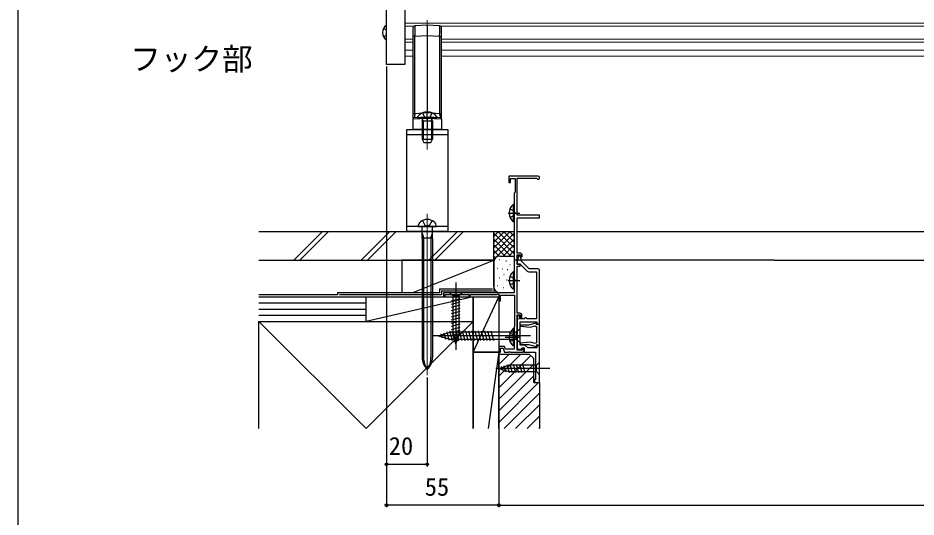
# Model space of a CAD drawing. Units: millimetres on the paper. Extents: x -525 to 525, y -784 to 780.
# Drawn here: x -525 to -84.9, y -551.4 to -307.2 of the extents above; entities that cross this region are included whole.
import ezdxf
from ezdxf.enums import TextEntityAlignment as Align

# ---------------------------------------------------------------- set-up
doc = ezdxf.new("R2010")
doc.units = ezdxf.units.MM
for name, color, linetype in [('0-2_USER1', 3, 'Continuous'), ('0-3_YKK_11', 7, 'Continuous'), ('0-6_YKK_13', 4, 'Continuous'), ('0-8_YKK_D', 6, 'Continuous'), ('0-9_YKK_ZWAK', 7, 'Continuous'), ('0-A_YSS_K', 3, 'Continuous')]:
    doc.layers.add(name, color=color, linetype=linetype)
doc.layers.add('0-5_YKK_12', color=2, linetype='Continuous', lineweight=18)
doc.styles.add('ＭＳ ゴシック', font='')
doc.styles.get('ＭＳ ゴシック').set_extended_font_data('MS Gothic')

msp = doc.modelspace()

# ---------------------------------------------------------------- linework, layer by layer
at = {"layer": '0-3_YKK_11'}
msp.add_line((-269.412, -456.864), (-269.412, -430.864), dxfattribs=at)
for points in [[(-270.112, -384.664), (-284.412, -384.664), (-284.412, -387.664), (-283.612, -387.664), (-283.612, -385.764), (-281.412, -385.764), (-281.412, -392.464), (-281.612, -392.664), (-281.812, -392.864)], [(-278.912, -422.264), (-280.412, -422.264), (-280.412, -404.964), (-269.412, -404.964), (-269.412, -403.664), (-280.412, -403.664), (-280.412, -385.564), (-270.978, -385.564), (-270.718, -385.714)], [(-281.812, -392.864), (-281.812, -441.664), (-316.412, -441.664), (-316.412, -443.664), (-315.712, -443.664), (-315.712, -442.564), (-304.112, -442.564), (-304.112, -443.664), (-303.412, -443.664), (-303.412, -442.564), (-290.312, -442.564), (-289.712, -442.217), (-289.412, -442.39), (-289.412, -445.664), (-288.612, -445.664), (-288.612, -442.764), (-281.612, -442.764), (-281.612, -458.164), (-281.812, -458.364), (-281.812, -469.264), (-286.17, -469.264), (-286.644, -467.964), (-289.412, -467.964), (-289.412, -470.664), (-288.612, -470.664), (-288.612, -468.764), (-287.204, -468.764), (-286.512, -470.664), (-284.57, -470.664), (-284.387, -470.544), (-283.837, -470.544), (-283.654, -470.664), (-277.312, -470.664), (-277.312, -468.864), (-278.012, -468.864), (-278.012, -469.764), (-280.412, -469.764), (-280.412, -452.464), (-278.812, -452.464), (-278.812, -453.864)], [(-270.412, -429.864), (-274.512, -429.864), (-278.412, -425.964), (-278.412, -424.849), (-279.212, -423.464), (-279.912, -423.464), (-279.912, -424.302), (-280.47, -427.464), (-279.034, -427.464), (-275.426, -431.071)], [(-279.012, -451.664), (-280.412, -451.664), (-280.412, -428.564), (-278.912, -428.564), (-278.912, -427.764), (-280.412, -427.764), (-280.412, -423.064), (-278.712, -423.064), (-278.712, -423.664), (-278.212, -424.164), (-277.912, -423.864), (-277.912, -423.264)], [(-274.719, -431.364), (-270.912, -431.364), (-270.912, -454.364), (-275.412, -454.364), (-275.912, -453.864), (-276.412, -453.864), (-276.912, -454.364), (-279.212, -454.364), (-279.212, -452.864), (-280.412, -452.864), (-280.412, -454.064), (-280.082, -454.393), (-280.412, -454.864), (-280.412, -468.923), (-278.376, -469.664), (-278.012, -468.664), (-277.012, -468.664), (-277.012, -470.664), (-271.412, -470.664), (-271.412, -484.164), (-271.912, -484.164), (-271.912, -485.664), (-269.412, -485.664), (-269.412, -467.564), (-270.812, -467.564), (-270.812, -468.664), (-275.212, -468.664), (-276.612, -467.264), (-278.912, -467.264), (-278.912, -455.864), (-270.812, -455.864), (-270.812, -456.864), (-269.412, -456.864)], [(-278.812, -453.864), (-278.012, -453.864), (-278.012, -452.664)]]:
    msp.add_lwpolyline(points, dxfattribs=at)
msp.add_lwpolyline([(-269.411, -467.364), (-269.411, -457.064), (-270.111, -457.064), (-270.645, -457.372), (-270.895, -457.183), (-270.788, -456.764), (-271.065, -456.491), (-274.882, -457.514), (-278.699, -457.514), (-278.724, -458.088), (-273.947, -458.505), (-271.629, -457.884), (-270.911, -458.299), (-270.911, -466.129), (-271.629, -466.543), (-273.947, -465.922), (-278.724, -466.34), (-278.699, -466.914), (-274.882, -466.914), (-271.065, -467.936), (-270.788, -467.663), (-270.895, -467.244), (-270.645, -467.055), (-270.111, -467.364)], close=True, dxfattribs=at)
for centre, radius, start, end in [((-270.112, -385.364), 0.7, 210, 89.99999), ((-278.912, -423.264), 1, 0.00001, 89.99999), ((-274.719, -430.364), 1, 225.00003, 270.00002), ((-270.412, -430.864), 1, 0.00001, 89.99999), ((-279.012, -452.664), 1, 0.00001, 89.99999)]:
    msp.add_arc(centre, radius, start, end, dxfattribs=at)
at = {"layer": '0-5_YKK_12'}
for p, q in [((-335.422, -309.634), (14.078, -309.634)), ((-335.422, -311.103), (-330.8, -311.103)), ((-324.422, -308.16), (-324.422, -371.454)), ((-318.045, -311.103), (-3.3, -311.103)), ((-335.422, -317.503), (-331.422, -317.503)), ((-335.422, -318.972), (-331.422, -318.972)), ((-3.922, -317.503), (-317.422, -317.503)), ((-3.922, -318.972), (-317.422, -318.972)), ((-335.422, -322.903), (-331.422, -322.903)), ((-3.922, -322.903), (-317.422, -322.903)), ((-335.422, -325.803), (-331.422, -325.803)), ((-3.922, -325.803), (-317.422, -325.803)), ((-324.422, -402.95), (-324.422, -482.072))]:
    msp.add_line(p, q, dxfattribs=at)
at = {"layer": '0-6_YKK_13'}
for p, q in [((-345.879, -312.253), (-344.413, -312.983)), ((-331.422, -312.029), (-331.422, -316.021)), ((-324.422, -310.66), (-330.483, -311.03)), ((-324.422, -310.66), (-324.422, -315.65)), ((-318.361, -311.03), (-324.422, -310.66)), ((-317.422, -316.021), (-317.422, -312.029)), ((-345.879, -316.353), (-344.413, -315.622)), ((-330.483, -316.021), (-324.422, -315.65)), ((-330.483, -354.034), (-330.483, -316.021)), ((-324.422, -315.65), (-324.422, -353.663)), ((-324.422, -315.65), (-318.361, -316.021)), ((-318.361, -316.021), (-318.361, -354.034)), ((-318.361, -316.021), (-317.422, -316.021)), ((-317.422, -354.034), (-317.422, -316.021)), ((-331.422, -356.558), (-324.422, -356.161)), ((-324.422, -355.66), (-330.953, -356.059)), ((-324.422, -353.663), (-330.483, -354.034)), ((-329.182, -355.562), (-329.182, -355.661)), ((-320.182, -356.161), (-328.682, -356.161)), ((-326.782, -353.65), (-325.577, -356.066)), ((-324.432, -356.675), (-325.577, -356.066)), ((-324.432, -356.675), (-323.287, -356.066)), ((-324.422, -355.66), (-324.422, -353.663)), ((-318.361, -354.034), (-324.422, -353.663)), ((-317.892, -356.059), (-324.422, -355.66)), ((-324.422, -356.161), (-317.422, -356.558)), ((-324.422, -356.161), (-324.422, -361.66)), ((-322.082, -353.65), (-323.287, -356.066)), ((-319.682, -355.562), (-319.682, -355.661)), ((-331.422, -356.558), (-331.422, -361.66)), ((-326.932, -357.561), (-326.716, -356.966)), ((-326.932, -357.561), (-326.932, -363.66)), ((-326.932, -357.561), (-321.932, -357.561)), ((-326.499, -357.561), (-326.693, -356.638)), ((-326.499, -357.561), (-326.499, -363.66)), ((-322.365, -357.561), (-322.172, -356.638)), ((-322.365, -357.561), (-322.365, -363.66)), ((-321.932, -357.561), (-322.149, -356.966)), ((-321.932, -357.561), (-321.932, -363.66)), ((-317.422, -356.558), (-317.422, -361.66)), ((-334.422, -364.164), (-314.422, -364.164)), ((-324.422, -361.66), (-331.422, -361.66)), ((-326.932, -363.66), (-326.932, -366.461)), ((-326.499, -363.66), (-326.499, -366.461)), ((-317.422, -361.66), (-324.422, -361.66)), ((-322.365, -363.66), (-322.365, -366.461)), ((-321.932, -363.66), (-321.932, -366.461)), ((-326.932, -366.461), (-326.132, -368.161)), ((-326.932, -366.461), (-321.932, -366.461)), ((-326.132, -368.161), (-322.732, -368.161)), ((-322.732, -368.161), (-321.932, -366.461)), ((-282.321, -398.413), (-282.321, -406.913)), ((-281.812, -398.413), (-282.321, -398.413)), ((-281.812, -398.413), (-281.812, -406.913)), ((-284.77, -402.663), (-279.092, -402.663)), ((-281.812, -400.663), (-281.812, -404.663)), ((-314.422, -409.164), (-334.422, -409.164)), ((-328.922, -409.164), (-319.922, -409.164)), ((-281.812, -406.913), (-282.321, -406.913)), ((-326.972, -415.164), (-326.972, -409.464)), ((-326.972, -412.564), (-326.222, -414.764)), ((-322.622, -414.764), (-321.872, -412.564)), ((-321.872, -415.164), (-321.872, -409.464)), ((-326.972, -414.764), (-321.872, -414.764)), ((-326.972, -415.164), (-326.972, -473.307)), ((-326.222, -414.764), (-326.222, -415.164)), ((-326.222, -415.164), (-326.222, -473.307)), ((-322.622, -414.764), (-322.622, -415.164)), ((-322.622, -415.164), (-322.622, -473.307)), ((-321.872, -415.164), (-321.872, -473.307)), ((-284.77, -435.663), (-279.092, -435.663)), ((-282.321, -431.413), (-282.321, -439.913)), ((-281.812, -431.413), (-282.321, -431.413)), ((-281.812, -431.413), (-281.812, -439.913)), ((-281.812, -433.663), (-281.812, -437.663)), ((-310.412, -436.664), (-310.412, -469.577)), ((-281.812, -439.913), (-282.321, -439.913)), ((-307.312, -441.664), (-313.512, -441.664)), ((-313.512, -441.664), (-311.962, -443.214)), ((-311.962, -443.214), (-311.962, -461.748)), ((-308.862, -443.214), (-311.962, -443.214)), ((-307.312, -441.664), (-308.862, -443.214)), ((-308.862, -461.748), (-308.862, -443.214)), ((-312.512, -445.64), (-308.312, -444.515)), ((-312.512, -447.193), (-308.312, -446.068)), ((-312.512, -448.746), (-308.312, -447.62)), ((-312.512, -450.299), (-308.312, -449.173)), ((-312.512, -451.852), (-308.312, -450.726)), ((-312.512, -453.405), (-308.312, -452.279)), ((-312.512, -454.958), (-308.312, -453.832)), ((-312.512, -456.51), (-308.312, -455.385)), ((-312.512, -458.063), (-308.312, -456.938)), ((-318.912, -462.663), (-313.362, -460.913)), ((-317.765, -461.724), (-317.216, -463.774)), ((-316.333, -461.273), (-315.52, -464.309)), ((-314.901, -460.821), (-313.824, -464.844)), ((-313.469, -460.37), (-312.239, -464.963)), ((-280.662, -460.913), (-313.362, -460.913)), ((-312.512, -459.616), (-308.312, -458.491)), ((-312.512, -461.169), (-308.312, -460.044)), ((-312.254, -462.653), (-308.312, -461.597)), ((-310.412, -466.664), (-311.962, -461.748)), ((-311.918, -460.363), (-310.686, -464.963)), ((-310.412, -466.664), (-308.862, -461.748)), ((-310.366, -460.363), (-309.133, -464.963)), ((-308.813, -460.363), (-307.58, -464.963)), ((-307.26, -460.363), (-306.027, -464.963)), ((-305.707, -460.363), (-304.474, -464.963)), ((-304.154, -460.363), (-302.921, -464.963)), ((-302.601, -460.363), (-301.368, -464.963)), ((-301.048, -460.363), (-299.815, -464.963)), ((-299.495, -460.363), (-298.263, -464.963)), ((-297.942, -460.363), (-296.71, -464.963)), ((-296.389, -460.363), (-295.157, -464.963)), ((-294.836, -460.363), (-293.604, -464.963)), ((-293.283, -460.363), (-292.051, -464.963)), ((-282.321, -459.213), (-282.321, -467.713)), ((-281.812, -459.213), (-282.321, -459.213)), ((-281.812, -459.213), (-281.812, -467.713)), ((-281.812, -461.463), (-281.812, -465.463)), ((-278.912, -459.163), (-280.662, -460.913)), ((-280.662, -464.413), (-280.662, -460.913)), ((-278.912, -466.163), (-278.912, -459.163)), ((-273.912, -462.663), (-321.912, -462.663)), ((-318.912, -462.663), (-313.362, -464.413)), ((-313.362, -464.413), (-280.662, -464.413)), ((-311.802, -464.085), (-308.766, -463.271)), ((-311.351, -465.517), (-309.301, -464.967)), ((-286.224, -463.463), (-279.092, -463.463)), ((-278.912, -466.163), (-280.662, -464.413)), ((-281.812, -467.713), (-282.321, -467.713)), ((-264.412, -478.663), (-290.899, -478.663)), ((-289.412, -478.663), (-284.496, -477.113)), ((-289.412, -478.663), (-284.496, -480.213)), ((-288.265, -477.724), (-287.716, -479.774)), ((-286.833, -477.273), (-286.02, -480.309)), ((-285.401, -476.821), (-284.345, -480.763)), ((-270.962, -477.113), (-284.496, -477.113)), ((-283.918, -476.563), (-282.792, -480.763)), ((-282.365, -476.563), (-281.239, -480.763)), ((-280.812, -476.563), (-279.687, -480.763)), ((-279.259, -476.563), (-278.134, -480.763)), ((-277.706, -476.563), (-276.581, -480.763)), ((-269.412, -475.563), (-270.962, -477.113)), ((-270.962, -480.213), (-270.962, -477.113)), ((-269.412, -481.763), (-269.412, -475.563)), ((-284.496, -480.213), (-270.962, -480.213)), ((-269.412, -481.763), (-270.962, -480.213))]:
    msp.add_line(p, q, dxfattribs=at)
msp.add_lwpolyline([(-344.422, -329.903), (-344.422, -322.053), (-344.422, -298.703), (-335.422, -298.703), (-335.422, -329.903)], close=True, dxfattribs=at)
for points in [[(-330.483, -316.021), (-331.422, -316.021), (-331.422, -354.034)], [(-330.483, -354.034), (-330.957, -354.034), (-331.298, -354.034), (-331.422, -354.034), (-331.422, -354.304), (-331.422, -354.571), (-331.422, -354.83), (-331.422, -355.077), (-331.422, -355.31), (-331.422, -355.526), (-331.422, -355.721), (-331.422, -355.897), (-331.422, -356.053), (-331.422, -356.189), (-331.422, -356.305), (-331.422, -356.398), (-331.422, -356.47), (-331.422, -356.52), (-331.422, -356.548), (-331.422, -356.558)], [(-330.483, -354.034), (-330.526, -354.568), (-330.632, -355.059), (-330.763, -355.481), (-330.876, -355.806), (-330.94, -356.002)], [(-324.422, -355.66), (-324.422, -355.727), (-324.422, -355.91), (-324.422, -356.161)], [(-318.361, -354.034), (-318.161, -354.034), (-317.961, -354.034), (-317.776, -354.034), (-317.621, -354.034), (-317.509, -354.034), (-317.443, -354.034), (-317.422, -354.034)], [(-318.361, -354.034), (-318.327, -354.485), (-318.251, -354.91), (-318.145, -355.29), (-318.034, -355.61), (-317.95, -355.856), (-317.904, -356.005)], [(-317.422, -356.558), (-317.422, -356.55), (-317.422, -356.524), (-317.422, -356.48), (-317.422, -356.417), (-317.422, -356.334), (-317.422, -356.232), (-317.422, -356.111), (-317.422, -355.973), (-317.422, -355.817), (-317.422, -355.644), (-317.422, -355.452), (-317.422, -355.244), (-317.422, -355.021), (-317.422, -354.785), (-317.422, -354.54), (-317.422, -354.289), (-317.422, -354.034)], [(-314.422, -361.664), (-314.422, -411.664), (-334.422, -411.664)], [(-334.422, -411.664), (-334.422, -361.664), (-314.422, -361.664)], [(-283.908, -400.588), (-282.001, -401.518), (-281.393, -402.663)], [(-283.908, -404.738), (-282.001, -403.808), (-281.393, -402.663)], [(-326.772, -406.302), (-325.567, -408.521), (-324.422, -409.13)], [(-322.072, -406.302), (-323.277, -408.521), (-324.422, -409.13)], [(-283.908, -433.588), (-282.001, -434.518), (-281.393, -435.663)], [(-283.908, -437.738), (-282.001, -436.808), (-281.393, -435.663)], [(-283.908, -461.388), (-282.001, -462.318), (-281.393, -463.463)], [(-283.908, -465.538), (-282.001, -464.608), (-281.393, -463.463)]]:
    msp.add_lwpolyline(points, dxfattribs=at)
for centre, radius, start, end in [((-342.213, -314.303), 4.2, 121.58814, 238.41186), ((-330.422, -312.029), 1, 93.5, 180), ((-318.422, -312.029), 1, 0, 86.5), ((-330.922, -356.558), 0.5, 93.5, 180), ((-324.432, -359.061), 5.9, 36.38156, 143.61844), ((-328.682, -355.661), 0.5, 180, 270), ((-327.28, -356.761), 0.6, 340.03043, 90), ((-321.585, -356.761), 0.6, 90, 199.96957), ((-320.182, -355.661), 0.5, 270, 0), ((-317.922, -356.558), 0.5, 0, 86.5), ((-278.781, -402.663), 5.531, 129.79413, 230.20587), ((-325.925, -409.292), 3, 128.76672, 177.54096), ((-324.422, -411.164), 5.4, 51.23328, 128.76672), ((-327.272, -409.464), 0.3, 33.09518, 90), ((-327.272, -409.464), 0.3, 0, 90), ((-321.572, -409.464), 0.3, 90, 180), ((-321.572, -409.464), 0.3, 90, 156.43491), ((-322.92, -409.292), 3, 2.45904, 51.23328), ((-278.781, -435.663), 5.531, 129.79413, 230.20587), ((-278.781, -463.463), 5.531, 129.79413, 230.20587), ((-318.972, -473.307), 8, 180, 227.0586), ((-315.795, -473.307), 10.427, 180, 214.17022), ((-329.872, -473.307), 8, 312.9414, 0), ((-333.049, -473.307), 10.427, 325.82978, 0)]:
    msp.add_arc(centre, radius, start, end, dxfattribs=at)
for centre, major_axis, start_param, end_param in [((-330.422, -316.036), (0.061, -5.006), 3.1421876, 4.709257), ((-318.422, -316.036), (-0.061, -5.006), 1.5739283, 3.1409977)]:
    msp.add_ellipse(centre, major_axis=major_axis, ratio=0.012158, start_param=start_param, end_param=end_param, dxfattribs=at)
at = {"layer": '0-8_YKK_D'}
for p, q in [((-344.422, -330.903), (-344.422, -546.665)), ((-344.422, -330.903), (-344.422, -526.665)), ((-289.412, -471.364), (-289.412, -546.665)), ((-289.412, -471.364), (-289.412, -546.665)), ((-324.422, -483.072), (-324.422, -526.665)), ((-324.422, -525.665), (-344.422, -525.665)), ((-289.412, -545.665), (-344.422, -545.665)), ((-289.412, -545.665), (360.588, -545.665))]:
    msp.add_line(p, q, dxfattribs=at)
for centre in [(-344.422, -525.665), (-324.422, -525.665), (-344.422, -545.665), (-289.412, -545.665), (-289.412, -545.665)]:
    msp.add_circle(centre, 0.637, dxfattribs=at)
at = {"layer": '0-9_YKK_ZWAK'}
msp.add_line((-525, 746.2), (-525, -783.8), dxfattribs=at)
at = {"layer": '0-A_YSS_K'}
for p, q in [((-406.913, -411.664), (-291.816, -411.664)), ((-389.839, -425.664), (-375.839, -411.664)), ((-386.839, -425.664), (-372.839, -411.664)), ((-356.747, -425.664), (-342.747, -411.664)), ((-353.747, -425.664), (-339.747, -411.664)), ((-323.654, -425.664), (-309.654, -411.664)), ((-320.654, -425.664), (-306.654, -411.664)), ((-281.816, -422.521), (-291.82, -412.518)), ((-291.816, -411.664), (-281.816, -411.664)), ((-291.816, -426.664), (-291.816, -411.664)), ((-283.787, -411.664), (-291.816, -419.693)), ((-286.615, -411.664), (-291.816, -416.865)), ((-289.444, -411.664), (-291.816, -414.036)), ((-281.816, -412.521), (-291.816, -422.521)), ((-281.816, -419.693), (-289.846, -411.664)), ((-281.816, -416.865), (-287.017, -411.664)), ((-281.816, -414.036), (-284.189, -411.664)), ((-280.413, -411.664), (351.588, -411.664)), ((-281.816, -415.35), (-291.816, -425.35)), ((-283.503, -423.664), (-291.816, -415.35)), ((-286.331, -423.664), (-291.816, -418.178)), ((-289.142, -423.681), (-291.816, -421.007)), ((-281.816, -418.178), (-287.302, -423.664)), ((-281.816, -421.007), (-284.491, -423.681)), ((-336.813, -425.664), (-336.813, -441.664)), ((-291.813, -425.664), (-336.813, -425.664)), ((-331.813, -441.664), (-291.813, -425.664)), ((-291.022, -424.63), (-291.816, -423.835)), ((-291.813, -425.664), (-291.813, -441.664)), ((-291.813, -438.664), (-291.813, -426.664)), ((-289.008, -425.491), (-289.208, -425.491)), ((-288.813, -423.664), (-281.813, -423.664)), ((-285.67, -426.159), (-285.87, -426.159)), ((-154.413, -425.664), (-281.812, -425.664)), ((-154.413, -425.664), (352.988, -425.664)), ((-290.009, -429.831), (-290.209, -429.831)), ((-287.339, -430.165), (-287.539, -430.165)), ((-285.002, -430.499), (-285.202, -430.499)), ((-283.813, -427.99), (-284.013, -427.99)), ((-289.008, -434.504), (-289.208, -434.504)), ((-286.736, -432.958), (-286.936, -432.958)), ((-285.336, -435.506), (-285.536, -435.506)), ((-318.416, -439.664), (-292.416, -439.664)), ((-290.009, -438.346), (-290.209, -438.346)), ((-287.005, -439.178), (-287.205, -439.178)), ((-368.416, -442.664), (-406.913, -442.664)), ((-406.913, -443.664), (-289.416, -443.664)), ((-368.416, -441.664), (-368.416, -442.664)), ((-354.412, -455.664), (-354.412, -443.664)), ((-354.412, -455.664), (-354.412, -443.664)), ((-301.912, -443.664), (-354.412, -455.664)), ((-317.416, -440.664), (-292.416, -440.664)), ((-301.912, -470.664), (-301.912, -443.664)), ((-301.912, -470.664), (-289.412, -443.664)), ((-301.912, -443.664), (-301.912, -455.664)), ((-282.113, -441.664), (-288.813, -441.664)), ((-406.912, -446.664), (-354.412, -446.664)), ((-406.912, -449.664), (-354.412, -449.664)), ((-406.912, -452.664), (-354.412, -452.664)), ((-354.412, -508.164), (-406.912, -455.664)), ((-406.912, -469.628), (-406.912, -455.664)), ((-404.412, -455.664), (-301.912, -455.664)), ((-301.912, -455.664), (-354.412, -508.164)), ((-406.912, -508.164), (-406.912, -463.164)), ((-301.913, -470.664), (-289.413, -470.664)), ((-301.913, -508.164), (-301.913, -470.664)), ((-278.579, -471.664), (-289.413, -482.497)), ((-284.236, -471.664), (-289.413, -476.84)), ((-273.668, -472.409), (-289.413, -488.154)), ((-272.413, -476.811), (-289.413, -493.811)), ((-272.413, -482.468), (-289.413, -499.468)), ((-269.952, -485.664), (-289.413, -505.125)), ((-269.413, -490.781), (-286.795, -508.164)), ((-269.413, -496.438), (-281.138, -508.164)), ((-269.413, -502.095), (-275.481, -508.164)), ((-269.413, -507.752), (-269.824, -508.164))]:
    msp.add_line(p, q, dxfattribs=at)
for points in [[(-406.913, -425.664), (-291.816, -425.664), (-291.816, -411.664)], [(-318.416, -439.664), (-318.416, -441.664), (-368.416, -441.664)], [(-317.416, -440.664), (-317.416, -442.664), (-367.416, -442.664)], [(-289.412, -443.664), (-289.412, -470.664), (-301.912, -470.664)], [(-406.912, -455.664), (-301.912, -455.664), (-301.912, -508.164)], [(-289.413, -508.164), (-289.413, -470.664), (-294.621, -508.164)], [(-289.413, -508.164), (-289.413, -471.665), (-274.413, -471.665), (-272.413, -473.665), (-272.413, -485.165)], [(-271.913, -485.665), (-269.413, -485.665), (-269.413, -508.164)]]:
    msp.add_lwpolyline(points, dxfattribs=at)
for centre, radius, start, end in [((-288.813, -426.664), 3, 90, 180), ((-288.813, -438.664), 3, 180, 270), ((-271.913, -485.165), 0.5, 180, 270)]:
    msp.add_arc(centre, radius, start, end, dxfattribs=at)

# ---------------------------------------------------------------- texts
at = {"layer": '0-2_USER1', "style": 'ＭＳ ゴシック'}
msp.add_text('\u3000フック部', height=11, dxfattribs=at).set_placement((-485, -336.022), align=Align.BOTTOM_LEFT)
at = {"layer": '0-8_YKK_D', "style": 'ＭＳ ゴシック'}
for s, p in [('20', (-343.286, -523.665)), ('55', (-325.645, -543.665))]:
    msp.add_text(s, height=8.798, dxfattribs=at).set_placement(p, align=Align.BOTTOM_LEFT)

doc.saveas('drawing.dxf')
